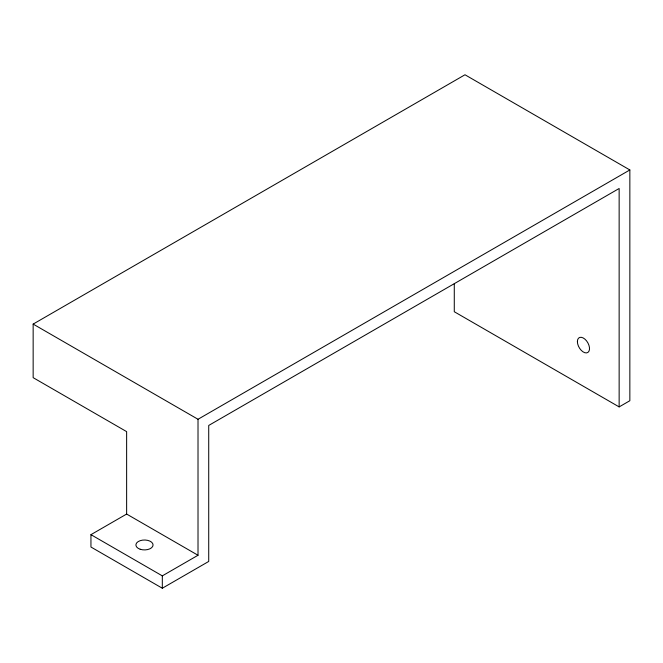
<?xml version="1.0" encoding="UTF-8"?>
<svg xmlns="http://www.w3.org/2000/svg" width="663" height="663" viewBox="0 0 663 663"><rect width="100%" height="100%" fill="white"/><g stroke="black" fill="none" stroke-linecap="round" stroke-linejoin="round"><path stroke-width="0.99" d="M629.85 169.952L198.013 419.273L198.013 555.263L126.633 514.057L126.633 431.63L33.15 377.661L33.15 324.091L464.987 74.77L629.85 169.952L629.85 400.725L619.143 406.908L454.279 311.726L454.279 283.781M619.143 406.908L619.143 188.491L208.721 425.447L208.721 561.445L162.319 588.23L90.947 547.025L90.947 534.66L126.633 514.057M90.947 534.66L162.319 575.865L198.013 555.263M33.15 324.091L198.013 419.273M162.319 575.865L162.319 588.23M140.191 549.254A8.578 4.956 0 0 0 153.062 544.961A8.578 4.956 0 0 0 140.191 540.668A8.578 4.956 0 0 0 140.191 549.254M577.39 341.594A8.578 4.956 60 0 0 586.49 352.915A8.578 4.956 60 0 0 586.49 340.782A8.578 4.956 60 0 0 577.39 341.594"/></g></svg>
